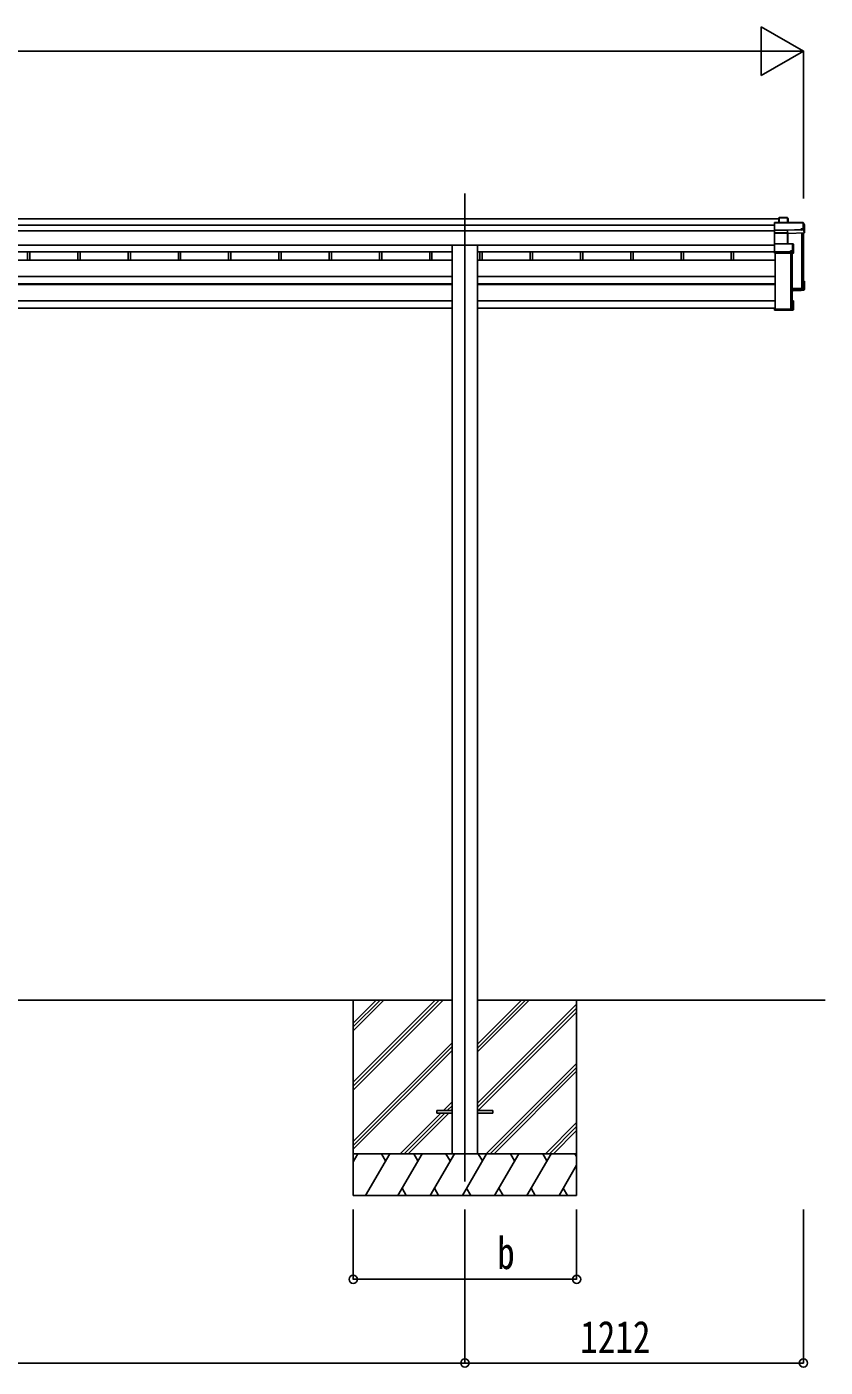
# Model space of a CAD drawing. Units: millimetres, scale not verified. Extents: x -27332 to 2102, y -19305 to 1485.
# Drawn here: x -11845 to -8986, y -14200 to -9399 of the extents above; entities that cross this region are included whole.
import ezdxf
from ezdxf.enums import TextEntityAlignment as Align

# ---------------------------------------------------------------- set-up
doc = ezdxf.new("R2010")
doc.units = ezdxf.units.MM
doc.header["$LTSCALE"] = 40
for name, color, linetype in [('0-3_YKK_12', 2, 'Continuous'), ('0-4_YKK_13', 4, 'Continuous'), ('0-5_YKK_A1', 4, 'Continuous'), ('0-6_YKK_D', 6, 'Continuous')]:
    doc.layers.add(name, color=color, linetype=linetype)
doc.styles.add('ＭＳ ゴシック', font='')
doc.styles.get('ＭＳ ゴシック').set_extended_font_data('MS Gothic')

msp = doc.modelspace()

# ---------------------------------------------------------------- linework, layer by layer
at = {"layer": '0-3_YKK_12'}
for p, q in [((-10276.46, -9996.02), (-10276.46, -10473.75)), ((-10276.46, -10473.75), (-10276.46, -13535.54))]:
    msp.add_line(p, q, dxfattribs=at)
at = {"layer": '0-4_YKK_13'}
for p, q in [((-9152.36, -10083.3), (-9151.51, -10082.36)), ((-9152.36, -10100.06), (-9152.36, -10083.3)), ((-9151.51, -10100.06), (-9151.51, -10082.36)), ((-9151.37, -10082.25), (-9121.8, -10082.25)), ((-9121.8, -10082.7), (-9121.8, -10082.25)), ((-9121.37, -10082.5), (-9119.62, -10085.49)), ((-9121.3, -10082.75), (-9121.3, -10100.06)), ((-9119.56, -10085.74), (-9121.3, -10082.75)), ((-9167.51, -10100.17), (-9168.36, -10101.11)), ((-9168.36, -10126.53), (-9168.36, -10101.11)), ((-9167.5, -10127.24), (-9168.36, -10126.53)), ((-9168.36, -10136.03), (-9168.36, -10126.53)), ((-9167.36, -10100.5), (-9167.36, -10126.89)), ((-9065.33, -10100.5), (-9167.36, -10100.5)), ((-9167.36, -10126.89), (-9120.87, -10126.89)), ((-9167.36, -10127.43), (-9167.36, -10136.79)), ((-9120.86, -10127.43), (-9167.36, -10127.43)), ((-9167.21, -10100.06), (-9065.33, -10100.06)), ((-9120.87, -10126.89), (-9072.86, -10124.8)), ((-9072.86, -10125.35), (-9120.86, -10127.43)), ((-9120.86, -10127.43), (-9120.86, -10127.43)), ((-9120.86, -10136.81), (-9120.86, -10127.43)), ((-9119.56, -10100.06), (-9119.56, -10085.74)), ((-9072.86, -10124.8), (-9072.86, -10125.35)), ((-9065.33, -10100.5), (-9065.33, -10100.06)), ((-9065.33, -10122.38), (-9065.33, -10100.5)), ((-9064.9, -10100.3), (-9060.49, -10107.85)), ((-9064.83, -10122.43), (-9064.37, -10123.22)), ((-9064.37, -10126.22), (-9064.37, -10123.22)), ((-9064.37, -10126.22), (-9060.43, -10136.73)), ((-9060.43, -10136.73), (-9060.43, -10108.09)), ((-9167.23, -10136.98), (-9168.36, -10136.03)), ((-9168.36, -10176.83), (-9168.36, -10136.03)), ((-9167.5, -10175.94), (-9168.36, -10176.83)), ((-9168.36, -10203.8), (-9168.36, -10176.83)), ((-9167.36, -10136.79), (-9121.33, -10136.79)), ((-9167.36, -10137.33), (-9167.36, -10175.81)), ((-9167.36, -10175.81), (-9102.9, -10175.81)), ((-9167.36, -10176.26), (-9167.36, -10204.17)), ((-9121.33, -10136.79), (-9121.33, -10137.33)), ((-9120.83, -10137.42), (-9120.83, -10175.81)), ((-9119.97, -10139.72), (-9120.83, -10137.42)), ((-9120.36, -10136.92), (-9119.46, -10139.29)), ((-9119.94, -10175.81), (-9119.94, -10139.6)), ((-9119.46, -10139.29), (-9060.43, -10136.73)), ((-9102.9, -10175.81), (-9102.9, -10176.26)), ((-9102.61, -10175.91), (-9100.64, -10177.31)), ((-9100.44, -10209.52), (-9100.44, -10177.71)), ((-9167.5, -10204.52), (-9168.36, -10203.8)), ((-9168.36, -10209.18), (-9168.36, -10203.8)), ((-9168.36, -10209.18), (-9168.36, -10209.18)), ((-9167.36, -10210.02), (-9168.36, -10209.18)), ((-9167.36, -10204.17), (-9110.43, -10204.17)), ((-9167.36, -10204.71), (-9167.36, -10210.02)), ((-9110.43, -10204.71), (-9167.36, -10204.71)), ((-9167.36, -10210.02), (-9100.94, -10210.02)), ((-9110.43, -10201.65), (-9102.9, -10201.65)), ((-9110.43, -10204.17), (-9110.43, -10201.65)), ((-9110.43, -10204.17), (-9110.43, -10204.71)), ((-9110.43, -10205.96), (-9110.43, -10204.71)), ((-9102.44, -10205.96), (-9110.43, -10205.96)), ((-9100.94, -10210.02), (-9102.44, -10205.96)), ((-9102.4, -10201.7), (-9101.94, -10202.49)), ((-9101.94, -10205.46), (-9101.94, -10202.49)), ((-9101.94, -10205.46), (-9100.44, -10209.52)), ((-9064.36, -10310.45), (-9060.89, -10310.45)), ((-9064.36, -10310.56), (-9060.57, -10310.56)), ((-9064.36, -10311.32), (-9061.37, -10311.32)), ((-9064.36, -10315.37), (-9062.87, -10312.81)), ((-9064.36, -10312.81), (-9062.87, -10312.81)), ((-9062.87, -10337.13), (-9062.87, -10312.81)), ((-9061.37, -10311.32), (-9060.54, -10310.58)), ((-9061.37, -10311.32), (-9061.37, -10338.56)), ((-9060.43, -10339.56), (-9060.43, -10310.92)), ((-9104.36, -10338.94), (-9062.87, -10337.13)), ((-9061.37, -10338.56), (-9104.36, -10340.43)), ((-9072.86, -10343.25), (-9104.36, -10344.62)), ((-9072.86, -10343.25), (-9100.44, -10344.45)), ((-9064.37, -10342.55), (-9072.86, -10342.92)), ((-9072.86, -10342.92), (-9072.86, -10343.25)), ((-9067.21, -10333.85), (-9067.21, -10337.32)), ((-9064.37, -10342.55), (-9060.43, -10339.56)), ((-9168.36, -10405.5), (-9166.36, -10405.5)), ((-9168.36, -10405.5), (-9168.36, -10405.95)), ((-9168.36, -10405.95), (-9168.36, -10411.81)), ((-9168.36, -10405.95), (-9166.36, -10405.95)), ((-9101.38, -10411.82), (-9168.36, -10411.82)), ((-9167.36, -10412.85), (-9168.36, -10411.82)), ((-9167.5, -10414.13), (-9168.36, -10413.23)), ((-9167.36, -10412.85), (-9100.94, -10412.85)), ((-9167.36, -10414.25), (-9167.36, -10412.85)), ((-9110.43, -10414.25), (-9167.36, -10414.25)), ((-9110.43, -10414.25), (-9167.36, -10414.25)), ((-9166.36, -10405.95), (-9166.36, -10405.5)), ((-9166.36, -10405.95), (-9166.36, -10410.32)), ((-9166.36, -10410.32), (-9102.88, -10410.32)), ((-9110.43, -10413.92), (-9110.43, -10414.25)), ((-9102.44, -10413.92), (-9110.43, -10413.92)), ((-9110.43, -10414.25), (-9110.43, -10414.25)), ((-9104.78, -10409.58), (-9104.78, -10410.32)), ((-9100.94, -10380.05), (-9104.36, -10380.05)), ((-9104.36, -10380.89), (-9101.38, -10380.89)), ((-9102.88, -10382.38), (-9104.36, -10382.38)), ((-9102.88, -10410.32), (-9102.88, -10382.38)), ((-9100.94, -10412.85), (-9102.44, -10413.92)), ((-9100.64, -10412.75), (-9102.15, -10413.83)), ((-9100.58, -10412.7), (-9101.38, -10411.82)), ((-9100.44, -10412.36), (-9100.44, -10380.55)), ((-10376.46, -13281.04), (-10376.46, -13290.04)), ((-10321.46, -13281.04), (-10376.46, -13281.04)), ((-10321.46, -13290.04), (-10376.46, -13290.04)), ((-10176.46, -13281.04), (-10231.46, -13281.04)), ((-10176.46, -13290.04), (-10231.46, -13290.04)), ((-10176.46, -13281.04), (-10176.46, -13290.04))]:
    msp.add_line(p, q, dxfattribs=at)
for points in [[(-9121.8, -10100.06), (-9121.8, -10082.7), (-9151.16, -10082.7), (-9151.16, -10100.06)], [(-9072.86, -10124.8), (-9072.86, -10122.38), (-9065.33, -10122.38)], [(-9064.37, -10126.22), (-9072.86, -10126.59), (-9072.86, -10125.35)], [(-9060.43, -10108.09), (-9064.83, -10100.55), (-9064.83, -10122.43)], [(-9121.33, -10175.81), (-9121.33, -10137.33), (-9167.36, -10137.33)], [(-9102.9, -10201.65), (-9102.9, -10176.26), (-9167.36, -10176.26)], [(-9120.86, -10136.81), (-9120.86, -10136.81), (-9120.87, -10136.81)], [(-9100.44, -10177.71), (-9102.4, -10176.31), (-9102.4, -10201.7)], [(-9104.36, -10341.47), (-9060.43, -10339.56), (-9060.43, -10339.56), (-9061.37, -10338.56)], [(-9168.36, -10411.82), (-9168.36, -10411.81), (-9168.36, -10413.23)], [(-9100.58, -10380.17), (-9101.38, -10380.89), (-9101.38, -10411.82)]]:
    msp.add_lwpolyline(points, dxfattribs=at)
for centre, radius, start, end in [((-9121.8, -10082.75), 0.5, 30.33313, 90), ((-9121.69, -10084.11), 1.41, 74.15609, 94.61217), ((-9121.8, -10082.75), 0.494, 359.98098, 30.32316), ((-9065.33, -10100.56), 0.5, 30.33313, 90), ((-9065.22, -10101.91), 1.41, 74.15609, 94.61217), ((-9065.22, -10123.79), 1.41, 74.15609, 94.61217), ((-9065.33, -10100.55), 0.494, 359.98098, 30.32316), ((-9120.46, -10137.29), 0.63, 129.50604, 184.71108), ((-9120.33, -10137.42), 0.502, 92.80646, 179.3843), ((-9102.9, -10176.31), 0.5, 54.45407, 90), ((-9102.79, -10177.67), 1.41, 74.15609, 94.61217), ((-9102.9, -10176.31), 0.498, 0.1799, 54.43322), ((-9102.79, -10203.06), 1.41, 74.15609, 94.61217)]:
    msp.add_arc(centre, radius, start, end, dxfattribs=at)
for centre, major_axis, ratio, start_param, end_param in [((-9151.86, -10082.75), (-0.499, -0.499), 0.052408, 3.0892328, 3.8746309), ((-9151.16, -10082.75), (-0.499, 0.499), 0.052408, 4.7647489, 5.550147), ((-9167.16, -10100.56), (-0.372, 0.372), 0.900404, 5.4454273, 6.2308254), ((-9167.86, -10100.56), (0.372, 0.372), 0.900404, 5.550147, 6.3355452), ((-9167.86, -10126.94), (0.372, 0.372), 0.900404, 4.7952921, 5.550147), ((-9167.86, -10126.94), (-0.498, 0.498), 0.083094, 3.2244958, 3.9793507), ((-9120.87, -10126.94), (-0.011, 0.5), 0.002284, 3.307366, 4.8170591), ((-9120.03, -10085.79), (0.257, 0.444), 0.891995, 5.2871388, 6.0006), ((-9167.86, -10176.31), (0.5, 0.5), 0.02182, 6.2613687, 7.0162236), ((-9167.86, -10176.31), (0.372, 0.372), 0.900404, 5.550147, 6.3050019), ((-9166.86, -10137.28), (-0.498, 0.498), 0.083094, 0.0829031, 0.837758), ((-9166.86, -10137.28), (0.372, 0.372), 0.900404, 1.6536995, 2.4085544), ((-9121.33, -10136.95), (-1, 0), 0.165356, 4.2226982, 4.712389), ((-9121.33, -10137.45), (-0.5, 0), 0.226184, 4.2102939, 4.712389), ((-9121.33, -10137.47), (-0.5, -0.046), 0.224394, 3.1821146, 4.1897293), ((-9121.36, -10136.97), (-1, -0.045), 0.165035, 4.1904357, 4.1933299), ((-9121.36, -10136.97), (-1, -0.045), 0.165035, 3.1952984, 4.1904357), ((-9119.47, -10139.71), (-0.495, -0.086), 0.832908, 4.5579552, 6.0814725), ((-9100.91, -10177.74), (0.169, 0.473), 0.931403, 5.0793173, 5.862852), ((-9167.86, -10204.22), (0.372, 0.372), 0.900404, 4.7952921, 5.550147), ((-9167.86, -10204.22), (-0.498, 0.498), 0.083094, 3.2244958, 3.9793507), ((-9102.45, -10205.46), (-0.479, 0.147), 0.993384, 1.8707271, 3.4377965), ((-9100.91, -10209.6), (-0.498, -0.074), 0.830741, 1.394861, 2.1783957), ((-9100.91, -10209.6), (0.289, 0.44), 0.847113, 4.5883003, 5.371835), ((-9060.94, -10310.95), (-0.474, -0.272), 0.885613, 3.4570579, 4.242456), ((-9060.9, -10310.88), (-0.491, 0.117), 0.873782, 4.1213673, 4.1933043), ((-9060.9, -10310.87), (-0.257, 0.444), 0.891995, 4.1376391, 4.8511003), ((-9167.86, -10413.75), (-0.5, 0.5), 0.02182, 2.4085544, 3.1634093), ((-9102.45, -10413.43), (-0.479, 0.147), 0.993384, 1.8707271, 2.4924516), ((-9100.91, -10380.47), (-0.498, 0.074), 0.830741, 4.1047896, 4.8883243), ((-9100.91, -10412.33), (0.255, 0.46), 0.938446, 3.6212269, 4.4047616), ((-9100.91, -10380.47), (-0.289, 0.44), 0.847113, 4.052943, 4.8364777), ((-9100.91, -10412.33), (-0.169, 0.473), 0.931403, 3.561926, 4.3454607)]:
    msp.add_ellipse(centre, major_axis=major_axis, ratio=ratio, start_param=start_param, end_param=end_param, dxfattribs=at)
at = {"layer": '0-5_YKK_A1'}
for p, q in [((-14700.56, -10086.1), (-9152.36, -10086.1)), ((-14684.56, -10108.98), (-9168.36, -10108.98)), ((-14684.56, -10129.14), (-9168.36, -10129.14)), ((-9069.49, -10137.12), (-9069.49, -10335.99)), ((-9066.38, -10136.98), (-9066.38, -10333.02)), ((-9065.86, -10136.96), (-9065.86, -10335.69)), ((-9064.36, -10136.9), (-9064.36, -10335.69)), ((-14684.56, -10180.34), (-9168.36, -10180.34)), ((-13531.25, -10204.66), (-10321.65, -10204.66)), ((-11842.51, -10204.66), (-11842.51, -10234.48)), ((-11834.36, -10204.66), (-11834.36, -10234.48)), ((-11662.51, -10204.66), (-11662.51, -10234.48)), ((-11654.36, -10204.66), (-11654.36, -10234.48)), ((-11482.51, -10204.66), (-11482.51, -10234.48)), ((-11474.36, -10204.66), (-11474.36, -10234.48)), ((-11302.51, -10204.66), (-11302.51, -10234.48)), ((-11294.36, -10204.66), (-11294.36, -10234.48)), ((-11122.51, -10204.66), (-11122.51, -10234.48)), ((-11114.36, -10204.66), (-11114.36, -10234.48)), ((-10942.51, -10204.66), (-10942.51, -10234.48)), ((-10934.36, -10204.66), (-10934.36, -10234.48)), ((-10762.51, -10204.66), (-10762.51, -10234.48)), ((-10754.36, -10204.66), (-10754.36, -10234.48)), ((-10582.51, -10204.66), (-10582.51, -10234.48)), ((-10574.36, -10204.66), (-10574.36, -10234.48)), ((-10402.51, -10204.66), (-10402.51, -10234.48)), ((-10394.36, -10204.66), (-10394.36, -10234.48)), ((-10321.66, -10180.34), (-10321.66, -13435.54)), ((-10231.26, -10180.34), (-10231.26, -13435.54)), ((-10231.25, -10204.66), (-9168.36, -10204.66)), ((-10222.51, -10204.66), (-10222.51, -10234.48)), ((-10214.36, -10204.66), (-10214.36, -10234.48)), ((-10042.51, -10204.66), (-10042.51, -10234.48)), ((-10034.36, -10204.66), (-10034.36, -10234.48)), ((-9862.51, -10204.66), (-9862.51, -10234.48)), ((-9854.36, -10204.66), (-9854.36, -10234.48)), ((-9682.51, -10204.66), (-9682.51, -10234.48)), ((-9674.36, -10204.66), (-9674.36, -10234.48)), ((-9502.51, -10204.66), (-9502.51, -10234.48)), ((-9494.36, -10204.66), (-9494.36, -10234.48)), ((-9322.51, -10204.66), (-9322.51, -10234.48)), ((-9314.36, -10204.66), (-9314.36, -10234.48)), ((-9165.86, -10409.58), (-9165.86, -10210.02)), ((-9109.49, -10210.02), (-9109.49, -10409.58)), ((-9105.86, -10210.02), (-9105.86, -10409.28)), ((-9104.36, -10210.02), (-9104.36, -10409.28)), ((-13531.27, -10234.48), (-10321.66, -10234.48)), ((-10231.26, -10234.48), (-9165.86, -10234.48)), ((-10321.66, -10293.26), (-13531.27, -10293.04)), ((-13531.27, -10319.5), (-10321.66, -10319.5)), ((-10321.66, -10322.21), (-13531.26, -10322.21)), ((-11842.51, -10319.5), (-11842.51, -10322.21)), ((-11834.36, -10319.5), (-11834.36, -10322.21)), ((-11662.51, -10319.5), (-11662.51, -10322.21)), ((-11654.36, -10319.5), (-11654.36, -10322.21)), ((-10762.51, -10319.5), (-10762.51, -10322.21)), ((-10754.36, -10319.5), (-10754.36, -10322.21)), ((-10582.51, -10319.5), (-10582.51, -10322.21)), ((-10574.36, -10319.5), (-10574.36, -10322.21)), ((-10402.51, -10319.5), (-10402.51, -10322.21)), ((-10394.36, -10319.5), (-10394.36, -10322.21)), ((-9165.86, -10293.26), (-10231.26, -10293.26)), ((-10231.26, -10319.5), (-9165.86, -10319.5)), ((-10231.26, -10322.21), (-9165.86, -10322.21)), ((-10222.51, -10319.5), (-10222.51, -10322.21)), ((-10214.36, -10319.5), (-10214.36, -10322.21)), ((-10042.51, -10319.5), (-10042.51, -10322.21)), ((-10034.36, -10319.5), (-10034.36, -10322.21)), ((-9862.51, -10319.5), (-9862.51, -10322.21)), ((-9854.36, -10319.5), (-9854.36, -10322.21)), ((-9682.51, -10319.5), (-9682.51, -10322.21)), ((-9674.36, -10319.5), (-9674.36, -10322.21)), ((-9502.51, -10319.5), (-9502.51, -10322.21)), ((-9494.36, -10319.5), (-9494.36, -10322.21)), ((-9322.51, -10319.5), (-9322.51, -10322.21)), ((-9314.36, -10319.5), (-9314.36, -10322.21)), ((-9069.49, -10335.99), (-9104.36, -10335.99)), ((-9069.49, -10335.99), (-9104.36, -10335.99)), ((-9066.38, -10333.02), (-9069.28, -10335.9)), ((-9064.66, -10335.99), (-9065.56, -10335.99)), ((-10321.66, -10380.78), (-13531.26, -10380.78)), ((-10321.66, -10406.85), (-13531.26, -10406.86)), ((-10231.26, -10380.78), (-9165.86, -10380.78)), ((-10231.26, -10406.86), (-9168.36, -10406.86)), ((-9166.36, -10406.86), (-9165.86, -10406.86)), ((-9109.49, -10409.58), (-9165.86, -10409.58)), ((-9106.38, -10406.61), (-9109.28, -10409.5)), ((-9104.66, -10409.58), (-9105.56, -10409.58)), ((-13531.46, -12885.54), (-10321.46, -12885.54)), ((-10676.46, -12885.54), (-10676.46, -13585.54)), ((-10676.46, -13179.51), (-10382.48, -12885.54)), ((-10676.46, -13193.65), (-10368.34, -12885.54)), ((-10676.46, -13207.8), (-10354.2, -12885.54)), ((-10676.46, -12967.38), (-10594.62, -12885.54)), ((-10676.46, -12981.52), (-10580.48, -12885.54)), ((-10676.46, -12995.66), (-10566.33, -12885.54)), ((-10231.46, -12885.54), (-8986.43, -12885.54)), ((-10231.46, -13071.17), (-10045.83, -12885.54)), ((-10231.46, -13057.02), (-10059.97, -12885.54)), ((-10231.46, -13042.88), (-10074.12, -12885.54)), ((-10231.46, -13255.01), (-9876.46, -12900.02)), ((-10231.46, -13269.15), (-9876.46, -12914.16)), ((-9876.46, -12885.54), (-9876.46, -13585.54)), ((-10229.2, -13281.04), (-9876.46, -12928.3)), ((-10676.46, -13391.64), (-10321.46, -13036.65)), ((-10676.46, -13405.79), (-10321.46, -13050.79)), ((-10676.46, -13419.93), (-10321.46, -13064.93)), ((-10199.86, -13435.54), (-9876.46, -13112.15)), ((-10185.71, -13435.54), (-9876.46, -13126.29)), ((-10171.57, -13435.54), (-9876.46, -13140.43)), ((-10353.72, -13281.04), (-10321.46, -13248.78)), ((-10508.22, -13435.54), (-10362.72, -13290.04)), ((-10494.08, -13435.54), (-10348.58, -13290.04)), ((-10479.94, -13435.54), (-10334.44, -13290.04)), ((-10339.58, -13281.04), (-10321.46, -13262.92)), ((-10325.44, -13281.04), (-10321.46, -13277.06)), ((-9987.72, -13435.54), (-9876.46, -13324.28)), ((-9973.58, -13435.54), (-9876.46, -13338.42)), ((-9959.44, -13435.54), (-9876.46, -13352.56)), ((-9876.46, -13435.54), (-10676.46, -13435.54)), ((-10676.46, -13464.48), (-10659.75, -13435.54)), ((-10631.92, -13585.54), (-10545.32, -13435.54)), ((-10560.32, -13461.52), (-10575.32, -13435.54)), ((-10516.45, -13585.54), (-10429.84, -13435.54)), ((-10444.85, -13461.52), (-10459.85, -13435.54)), ((-10400.98, -13585.54), (-10314.37, -13435.54)), ((-10329.38, -13461.52), (-10344.38, -13435.54)), ((-10285.51, -13585.54), (-10198.9, -13435.54)), ((-10213.9, -13461.52), (-10228.91, -13435.53)), ((-10170.04, -13585.54), (-10083.43, -13435.54)), ((-10098.43, -13461.52), (-10113.43, -13435.54)), ((-10054.57, -13585.54), (-9967.96, -13435.54)), ((-9982.96, -13461.52), (-9997.96, -13435.54)), ((-9876.46, -13445.98), (-9882.49, -13435.54)), ((-10674.76, -13461.52), (-10676.46, -13458.56)), ((-9939.1, -13585.54), (-9876.46, -13477.05)), ((-10676.46, -13585.54), (-9876.46, -13585.54)), ((-10501.45, -13559.56), (-10486.45, -13585.53)), ((-10385.98, -13559.55), (-10370.98, -13585.54)), ((-10270.51, -13559.56), (-10255.51, -13585.54)), ((-10155.04, -13559.56), (-10140.04, -13585.54)), ((-10039.57, -13559.56), (-10024.57, -13585.54)), ((-9924.1, -13559.56), (-9909.1, -13585.54))]:
    msp.add_line(p, q, dxfattribs=at)
for centre, radius, start, end in [((-9069.49, -10335.69), 0.301, 269.97302, 314.80486), ((-9066.16, -10333.23), 0.3, 0.29363, 134.92849), ((-9065.56, -10335.69), 0.299, 180.1578, 270.15693), ((-9064.66, -10335.69), 0.299, 269.84307, 359.8422), ((-9109.49, -10409.28), 0.301, 269.97302, 314.80486), ((-9106.16, -10406.82), 0.3, 0.29363, 134.92849), ((-9105.56, -10409.28), 0.299, 180.1578, 270.15693), ((-9104.66, -10409.28), 0.299, 269.84307, 359.8422)]:
    msp.add_arc(centre, radius, start, end, dxfattribs=at)
at = {"layer": '0-6_YKK_D'}
for p, q in [((-9064.36, -9486.1), (-9215.92, -9398.6)), ((-9215.92, -9398.6), (-9215.92, -9573.6)), ((-14613.56, -9486.1), (-9239.36, -9486.1)), ((-9064.36, -9486.1), (-9367.47, -9486.1)), ((-9064.36, -9486.1), (-9215.92, -9573.6)), ((-9064.36, -10013.94), (-9064.36, -9485.1)), ((-10676.46, -13635.54), (-10676.46, -13886.54)), ((-10276.46, -13635.54), (-10276.46, -14186.54)), ((-10276.46, -13635.54), (-10276.46, -14186.54)), ((-9876.46, -13635.54), (-9876.46, -13886.54)), ((-9064.36, -13635.54), (-9064.36, -14186.54)), ((-10676.46, -13885.54), (-9876.46, -13885.54)), ((-13576.46, -14185.54), (-10276.46, -14185.54)), ((-9064.36, -14185.54), (-10276.46, -14185.54))]:
    msp.add_line(p, q, dxfattribs=at)
for centre in [(-10676.46, -13885.54), (-9876.46, -13885.54), (-10276.46, -14185.54), (-10276.46, -14185.54), (-9064.36, -14185.54)]:
    msp.add_circle(centre, 14.88, dxfattribs=at)

# ---------------------------------------------------------------- texts
at = {"layer": '0-6_YKK_D', "style": 'ＭＳ ゴシック', "width": 0.8}
for s, p in [('b', (-10160.91, -13883.2)), ('1212', (-9863.61, -14184.54))]:
    msp.add_text(s, height=115.5, dxfattribs=at).set_placement(p, align=Align.BOTTOM_LEFT)

doc.saveas('drawing.dxf')
